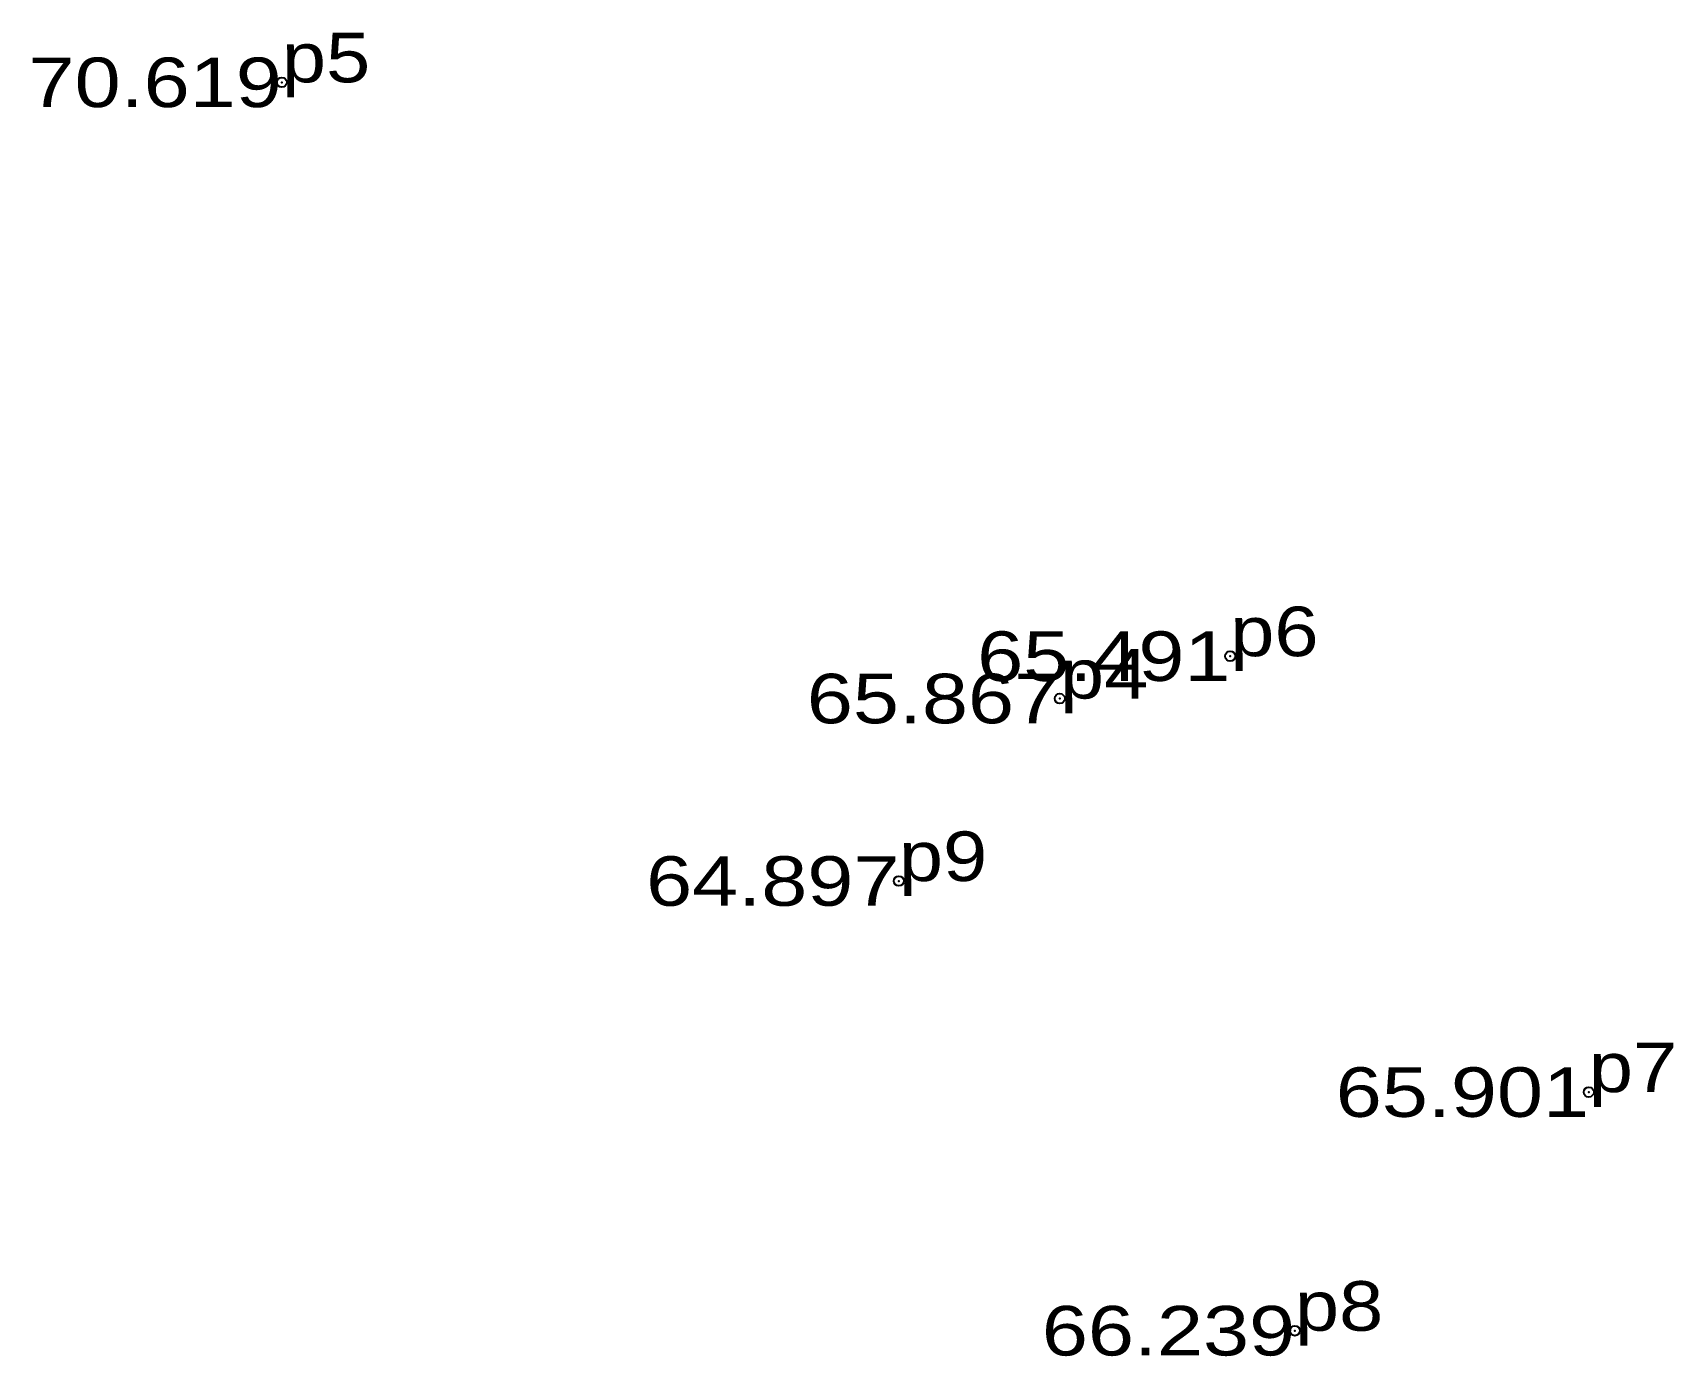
# Model space of a CAD drawing. Header units: metres. Extents: x 1 to 1819946, y -1 to 1851864.
# Drawn here: x 49045 to 49104.6, y 837889.4 to 837937.5 of the extents above.
import ezdxf
from ezdxf.enums import TextEntityAlignment as Align

# ---------------------------------------------------------------- set-up
doc = ezdxf.new("R2010")
doc.units = ezdxf.units.M
doc.header["$LTSCALE"] = 0.72
doc.header["$PDMODE"] = 32
doc.header["$PDSIZE"] = 0.36
for name, color, linetype in [('12', 7, 'Continuous'), ('7', 7, 'Continuous'), ('9', 7, 'Continuous')]:
    doc.layers.add(name, color=color, linetype=linetype)

msp = doc.modelspace()

# ---------------------------------------------------------------- linework, layer by layer
at = {"layer": '7'}
for p in [(49054.08, 837935.69), (49088.54, 837914.84), (49082.35, 837913.3), (49076.5, 837906.67), (49101.57, 837899), (49090.89, 837890.33)]:
    msp.add_point(p, dxfattribs=at)

# ---------------------------------------------------------------- texts
at = {"layer": '12', "width": 1.2}
for s, p in [('p5', (49054.08, 837935.69)), ('p6', (49088.54, 837914.84)), ('p4', (49082.35, 837913.3)), ('p9', (49076.5, 837906.67)), ('p7', (49101.57, 837899)), ('p8', (49090.89, 837890.33))]:
    msp.add_text(s, height=1.8, dxfattribs=at).set_placement(p)
at = {"layer": '9', "width": 1.25}
for s, p in [('70.619', (49054.08, 837934.79)), ('65.491', (49088.55, 837913.94)), ('65.867', (49082.36, 837912.4)), ('64.897', (49076.52, 837905.77)), ('65.901', (49101.58, 837898.1)), ('66.239', (49090.9, 837889.43))]:
    msp.add_text(s, height=1.8, dxfattribs=at).set_placement(p, align=Align.RIGHT)

doc.saveas('drawing.dxf')
